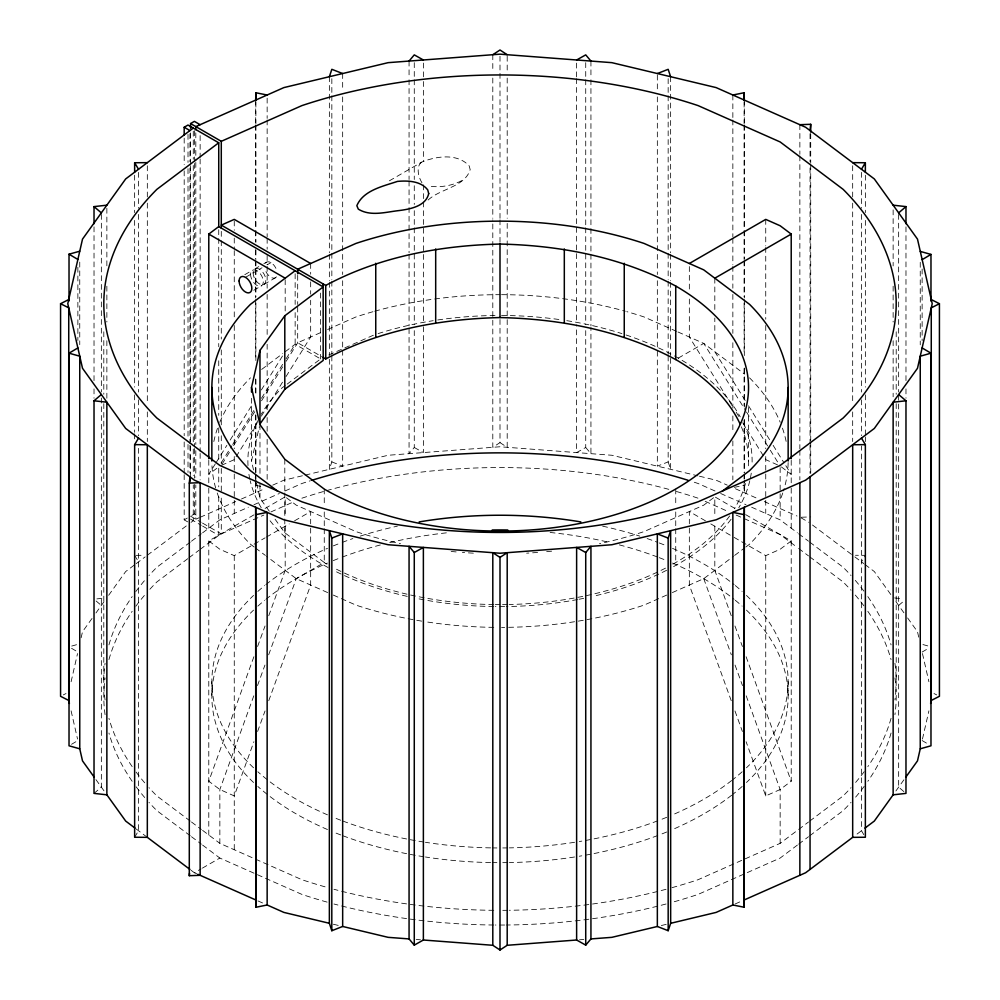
<?xml version="1.0" encoding="UTF-8"?>
<svg xmlns="http://www.w3.org/2000/svg" width="1000" height="1000" viewBox="0 0 1000 1000"><rect width="100%" height="100%" fill="white"/><g stroke="black" fill="none" stroke-linecap="round" stroke-linejoin="round"><path stroke-width="0.75" stroke-dasharray="5 3.75" d="M255.875 480.688L255.688 492.688L255.688 480.225M71.1 681.75L77.537 653.55M81.137 637.762L82.513 631.712L92.375 617.962M253.538 469.95L251.513 461.037L259.3 426.875M922.463 739.05L928.9 710.85M331.838 355.975L331.838 461.912L329.363 469.325L329.363 357.15M253.888 656.737L208.787 781.213L219.85 789.525L234.262 795.913L253.888 741.737M257.6 646.488L265.025 625.988M268.75 615.737L285.188 570.35L285.188 522.863M253.8 695.812L219.85 789.525L219.85 843.35L301.9 879.7A396.2 228.738 0 0 0 328 887.663M257.512 685.562L264.95 665.062M268.663 654.812L296.25 578.663L321.725 563.962M257.6 731.488L265.025 710.975M268.75 700.725L310.663 585.05L310.663 525.312M134.637 837.25L138.537 830.738L138.537 445.925M863.8 563.625L861.462 561.862L865.362 555.35L855.487 555.275M215.362 463.8L208.787 474.35L218.738 466.863L218.738 486.863M216.188 462.488L226.863 445.35M230.15 440.075L253.15 403.15M261.363 389.963L282.725 355.675M221.2 462.912L231.887 445.763M232.712 444.45L254.062 410.163M261.462 398.3L282.825 364.012M286.112 358.738L295.15 344.237L295.15 310.538M222.113 464.075L230.325 450.887M233.612 445.613L254.975 411.337M261.537 400.788L282.9 366.5M286.188 361.225L297.688 342.762L297.688 306M257.262 422.725L234.262 459.65L221.287 465.4M261.363 416.138L282.725 381.85M286.012 376.575L310.663 337.013L310.663 300.25M95.962 612.962L105.288 599.975M108.65 595.288L125.688 571.538L135.037 564.5M895.9 790.975L904.038 779.638M414.275 330.637L414.275 447.488L409.062 453.675L409.062 327.488M94.025 793.388L101.35 787.138L101.35 396.087M898.65 605.462L903.875 601M261.625 369.45L282.712 353.587M285.188 351.725L295.15 344.237L320.613 358.938L286.525 384.588M285.3 385.5L281.65 388.25A252.125 145.562 0 0 0 261.238 414.288M136.2 563.625L145.137 556.9M147.325 555.25L187.512 525.013M191.062 522.35L193.275 520.688L193.275 484.85M190.25 542.125L156.888 567.225A396.2 228.738 0 0 0 148.988 575.525M191.488 541.188L201.375 533.75M202.613 532.825L219.85 519.85L248.35 507.225M187.775 558.688L156.888 581.938A396.2 228.738 0 0 0 148.988 590.225M189.013 557.75L198.9 550.312M200.138 549.388L219.85 534.562L263.85 515.062M713.575 497.75L703.75 505.15L644.075 531.587A288.15 166.363 0 0 1 599.525 543.638M672.362 592.575L703.75 578.663L733.413 556.35M734.65 555.413L744.575 547.95M745.812 547.013L749.538 544.212A288.15 166.363 0 0 0 782.962 492.425M745.638 514.625L791.213 540.938L780.15 549.263L765.738 555.638L732.237 536.3M791.213 540.938L791.213 781.213L780.15 789.525L765.738 795.913L746.112 741.737M672 887.663A396.2 228.738 0 0 0 698.1 879.7L780.15 843.35L797.387 830.375M798.625 829.45L808.512 822.013M809.75 821.075L843.112 795.975A396.2 228.738 0 0 0 851.012 787.675M797.387 845.075L780.15 858.05L698.1 894.4A396.2 228.738 0 0 1 672 902.362M798.625 844.15L808.512 836.712M809.75 835.775L843.112 810.675A396.2 228.738 0 0 0 851.012 802.387M857.062 834.05L863.8 828.988M428.15 200.012C440.2 188.625 464.75 187.125 470.188 169.65L469.188 165.912C457.463 153.062 436.562 156.062 421.95 162L388.375 181.388M500 319.525L500 442.612L492.8 447.312L492.8 219.85M71.55 744.3L77.875 740.537M922.125 652.062L928.45 648.312M244.8 274.675L252.438 270.262M254.988 268.8L258.812 266.588M263.9 263.65L266.45 262.175M245.487 277.325L256.938 270.712M259.488 269.237L262.038 267.775M270.95 262.625L267.125 264.825L267.15 255.475M253.8 290.275L261.45 285.863M263.988 284.387L275.45 277.775M184.188 474.675L184.188 519.85L188.012 517.65M191.825 515.438L194.375 513.975L198.988 516.638M208.787 835.025L208.787 540.938L254.363 514.625M265.087 508.438L285.188 496.825L285.188 516.737M208.787 540.938L219.85 549.263L234.262 555.638L265.087 537.837M266.425 537.062L289.212 523.913M294.575 520.812L310.663 511.525L310.663 523.787M678.275 358.1L703.75 343.4L744.575 374.125M191.062 870.263L194.375 872.75L201.075 868.888M202.425 868.112L219.85 858.05L301.9 894.4A396.2 228.738 0 0 0 328 902.362M585.725 330.637L585.725 447.488L576.625 452.587L576.625 324.837M63.3 694.912L66.013 693.525M461.6 180.7C451.262 186.137 439.1 187.85 427.612 185.912M320.562 332.625L297.688 342.762L323.162 357.463M327.638 329.5L355.925 316.962A288.15 166.363 0 0 1 373.225 311.637M328.8 354.963L373.938 334.975M199.062 517.775L195.812 519.212L195.812 484.938M200.138 517.3L235.75 501.525M241.45 499L264.6 488.75M272.725 485.138L283.888 480.2L303.6 475.487M253.988 504.725L279.35 493.488M284.988 490.988L301.9 483.5A396.2 228.738 0 0 1 310.45 480.737M270.9 511.938L294.85 501.325M666.7 595.075L644.075 605.1A288.15 166.363 0 0 1 576.138 621.475M735.15 903.975L742.025 900.925M668.162 355.975L668.162 461.912L657.337 466.138L657.337 350.85M71.712 646.062L77.075 644.55M661.338 925.525L666.663 924.25M305.113 475.125L388.137 455.262L500 446.763L611.862 455.262L697.925 475.85M734.262 487.337L744.125 485.363L744.125 480.688M96.875 598.9L105.438 597.938M579.487 939.8L583.775 939.475M801.413 517.238L810.713 516.912M136.05 555.35L144.512 555.275M416.225 939.475L420.513 939.8M894.562 597.938L903.125 598.9M255.875 485.363L262.913 486.775M699.438 476.213L716.112 480.2L727.275 485.138M333.35 924.237L338.675 925.512M922.925 644.55L928.288 646.05M331.838 461.912L342.663 466.138L342.663 350.85M676.612 331.375L644.075 316.962A288.15 166.363 0 0 0 626.775 311.637M678.025 332L703.75 343.4L745.65 410.65M777.537 464.875L765.738 459.65L742.738 422.725M735.4 488.738L758.55 499M764.25 501.525L797.013 516.038M715.013 490.988L698.1 483.5A396.2 228.738 0 0 0 690.987 481.188M720.65 493.488L746.012 504.725M751.65 507.225L780.15 519.85L797.387 532.825M705.15 501.325L729.1 511.938M736.15 515.062L780.15 534.562L797.387 547.525M327.638 592.575L296.25 578.663L266.588 556.35M333.3 595.075L355.925 605.1A288.15 166.363 0 0 0 423.862 621.475M194.375 872.75L196.688 873.775M257.975 900.925L264.85 903.975M801.012 517.812L808.938 522.35M933.988 693.525L936.7 694.912M414.275 447.488L423.375 452.587L423.375 324.95M734.912 508.438L714.812 496.825L714.812 516.737M705.425 520.812L689.338 511.525L689.338 523.787M710.788 523.913L730.888 535.525M190.562 516.175L201.175 522.312M202.525 523.088L221.287 533.925L221.287 494.613M190.637 519.163L201.312 525.325M202.65 526.1L218.738 535.388L218.738 493.013M184.188 519.85L187.65 521.85M922.125 740.537L928.45 744.287M71.55 648.312L77.875 652.062M500 442.612L507.2 447.312L507.2 219.85M275.05 519.175L284.8 532.762L324.575 562.7M781.388 466.962L791.213 474.35L784.638 463.8M812.487 525.013L851.45 554.338M854.862 556.9L861.462 561.862M864.963 564.5L874.312 571.538L891.35 595.288M798.625 533.75L808.512 541.188M809.75 542.125L843.112 567.225A396.2 228.738 0 0 1 851.012 575.525M798.625 548.462L808.512 555.9M809.75 556.825L843.112 581.938A396.2 228.738 0 0 1 851.012 590.225M286.425 497.75L296.25 505.15L355.925 531.587A288.15 166.363 0 0 0 400.475 543.638M254.188 547.013L250.463 544.212A288.15 166.363 0 0 1 216.1 489.462M255.425 547.95L265.35 555.413M190.25 821.075L156.888 795.975A396.2 228.738 0 0 1 148.988 787.675M191.488 822.013L201.375 829.45M202.613 830.375L219.85 843.35M190.25 835.775L156.888 810.675A396.2 228.738 0 0 1 148.988 802.387M191.488 836.712L201.375 844.15M202.613 845.075L219.85 858.05M136.2 828.988L146.237 836.525M903.875 791.6L898.65 787.138L898.65 396.087M96.125 601L101.35 605.462M585.725 447.488L590.938 453.675L590.938 327.488M895.9 601.625L904.038 612.962M907.625 617.962L917.487 631.712L918.863 637.762M256.588 483.312L259.975 498.162L269.725 511.763M95.962 779.638L105.288 792.625M745.2 400.513L714.812 351.725L714.812 318.025M748.487 405.788L769.85 440.075M773.138 445.35L783.812 462.488M746.475 411.975L769.475 448.888M770.3 450.213L780.15 466.037M732.062 405.588L689.338 337.013L689.338 297.188M736.162 412.175L739.45 417.45M863.8 834.65L861.462 830.738L861.462 445.925M134.637 555.363L138.537 561.862M731.25 615.737L714.812 570.35L714.812 522.863M734.975 625.988L742.4 646.488M746.112 656.737L791.213 781.213M703.75 578.663L731.338 654.812M735.05 665.062L742.487 685.562M746.2 695.812L780.15 789.525L780.15 843.35M731.25 700.725L689.338 585.05L689.338 525.312M734.975 710.975L742.4 731.488M668.162 461.912L670.638 469.325L670.638 357.15M922.463 653.55L928.9 681.75M255.238 477.375L256.25 481.825M71.1 710.85L77.537 739.05M744.125 485.363L744.312 492.688L744.312 480.225M922.125 269.012L922.125 340.637M920.25 262.3L920.25 344.837M905.975 226.863L905.975 381.1M905.975 388.888L905.975 398.237M898.65 214.425L898.65 392.025M896.2 331.8L896.2 394.263M896.2 403.638L896.2 681.6M893.138 209.85L893.138 265.938M893.138 286.188L893.138 322.025M893.138 340.725L893.138 396.8M865.362 175.212L865.362 212.6M865.362 220.4L865.362 387.1M865.362 394.888L865.362 435.387M865.362 436.95L865.362 441.625M861.462 172.375L861.462 208.212M861.462 214.438L861.462 392.05M861.462 399.837L861.462 435.675M852.675 165.763L852.675 196.925M852.675 203.15L852.675 404.125M852.675 411.912L852.675 441.525M810.713 133.65L810.713 163.25M810.713 164.812L810.713 440.575M810.713 442.125L810.713 473.288M810.05 133.688L810.05 161.737M810.05 167.963L810.05 443.725M810.05 445.288L810.05 473.325M799.862 124.688L799.862 154.3M799.862 155.85L799.862 448.75M799.862 450.3L799.862 479.913M791.213 460.312L791.213 486.662M791.213 488.2L791.213 528.175M788.15 681.6L788.15 696.3M780.15 467.575L780.15 492.175M780.15 493.713L780.15 519.85M765.738 219.387L765.738 245.9M765.738 247.463L765.738 319.237M765.738 325.475L765.738 448.725M765.738 456.525L765.738 513.475M765.738 555.638L765.738 795.913M748.525 407.425L748.525 461.037M744.312 100.087L744.312 123.45M744.312 125.013L744.312 229.4M744.312 230.95L744.312 259M744.312 260.55L744.312 297.95M744.312 299.5L744.312 355.588M744.312 368.05L744.312 407M744.312 419.462L744.312 472.438M744.312 474L744.312 478.663M744.125 102.1L744.125 123.912M744.125 125.475L744.125 259.462M744.125 261.012L744.125 296.85M744.125 303.075L744.125 354.487M744.125 368.512L744.125 405.9M744.125 419.925L744.125 472.9M744.125 474.45L744.125 479.125M732.85 95.013L732.85 118.375M732.85 119.938L732.85 236.788M732.85 238.337L732.85 264.825M732.85 266.388L732.85 288.2M732.85 294.425L732.85 333.375M732.85 342.725L732.85 408.162M732.85 415.95L732.85 433.088M732.85 440.875L732.85 479.825M714.812 278.2L714.812 311.9M689.338 266.562L689.338 291.062M675.738 488.975L675.738 505.825M675.738 511.95L675.738 527.263M675.738 528.8L675.738 562.487M670.638 76.725L670.638 252.775M670.638 254.325L670.638 280.812M670.638 282.375L670.638 355.6M668.162 78.675L668.162 94.25M668.162 95.812L668.162 279.637M668.162 281.2L668.162 354.425M657.337 75.1L657.337 90.688M657.337 96.912L657.337 274.513M657.337 280.75L657.337 349.3M590.938 61.075L590.938 78.213M590.938 79.763L590.938 252.7M590.938 254.262L590.938 325.925M585.725 62.663L585.725 78.25M585.725 79.8L585.725 226.25M585.725 227.812L585.725 324.4M576.625 63.1L576.625 77.125M576.625 78.675L576.625 323.275M507.2 56.262L507.2 71.85M507.2 78.075L507.2 218.287M500 56.238L500 71.812M500 73.375L500 218.263M500 219.812L500 243.188M492.8 54.713L492.8 71.85M492.8 78.075L492.8 218.287M423.375 63.062L423.375 79.987M423.375 81.525L423.375 161.562M423.375 184.85L423.375 200.425M423.375 201.975L423.375 323.387M414.275 62.663L414.275 78.25M414.275 79.8L414.275 179.513M414.275 185.738L414.275 204.438M414.275 210.675L414.275 226.25M414.275 227.812L414.275 324.4M409.062 61.075L409.062 78.213M409.062 79.763L409.062 179.475M409.062 181.038L409.062 205.963M409.062 207.525L409.062 252.7M409.062 254.262L409.062 325.925M342.663 73.537L342.663 90.675M342.663 96.9L342.663 274.513M342.663 280.738L342.663 349.3M331.838 78.662L331.838 94.237M331.838 95.8L331.838 279.637M331.838 281.2L331.838 354.412M329.363 76.712L329.363 252.763M329.363 254.325L329.363 280.812M329.363 282.375L329.363 355.588M324.263 488.975L324.263 505.825M324.263 511.95L324.263 527.263M324.263 528.8L324.263 562.487M320.613 293.075L320.613 358.938M310.663 263.5L310.663 274.212M310.663 281.875L310.663 294.125M297.688 275.363L297.688 304.475M295.15 273.775L295.15 304.413M285.188 279.725L285.188 311.9M284.8 459.25L284.8 491.413M284.8 492.938L284.8 517.45M284.8 518.975L284.8 532.762M267.15 98.125L267.15 118.375M267.15 119.938L267.15 236.788M267.15 238.337L267.15 249.25M267.15 266.388L267.15 288.2M267.15 294.425L267.15 336.5M267.15 344.288L267.15 409.712M267.15 417.512L267.15 431.525M267.15 439.325L267.15 479.825M259.975 424.637L259.975 475.188M259.975 484.375L259.975 498.162M255.875 102.1L255.875 123.912M255.875 125.475L255.875 242.325M255.875 250.113L255.875 259.462M255.875 261.012L255.875 296.85M255.875 303.075L255.875 360.725M255.875 379.425L255.875 396.562M255.875 415.25L255.875 472.9M255.875 474.462L255.875 479.125M255.688 100.087L255.688 123.45M255.688 125.013L255.688 229.4M255.688 230.95L255.688 241.863M255.688 249.65L255.688 259M255.688 260.55L255.688 297.95M255.688 299.5L255.688 360.262M255.688 378.963L255.688 396.1M255.688 414.787L255.688 472.438M255.688 474L255.688 478.675M251.513 398.237L251.513 461.037M234.262 220.938L234.262 230.3M234.262 238.1L234.262 249.025M234.262 250.588L234.262 319.237M234.262 325.475L234.262 448.725M234.262 456.525L234.262 513.475M234.262 555.638L234.262 849.725M221.287 231.363L221.287 239.175M221.287 240.725L221.287 339.025M221.287 349.938L221.287 424.837M221.287 435.75L221.287 463.837M221.287 468.475L221.287 493.075M218.738 229.713L218.738 346.737M218.738 360.775L218.738 415.375M218.738 427.863L218.738 460.625M211.85 681.6L211.85 696.3M208.787 460.312L208.787 486.662M208.787 488.2L208.787 528.175M200.138 135.6L200.138 157.413M200.138 158.963L200.138 451.863M200.138 453.425L200.138 479.913M195.812 132.838L195.812 160.888M195.812 162.438L195.812 444.438M195.812 450.662L195.812 477.15M194.375 130.712L194.375 161.875M194.375 163.425L194.375 446.975M194.375 448.537L194.375 478.137M194.375 484.375L194.375 513.975M193.275 131.2L193.275 159.238M193.275 165.475L193.275 442.788M193.275 449.025L193.275 475.5M190.562 132.912L190.562 164.075M190.562 165.637L190.562 444.513M190.562 446.075L190.562 475.675M189.95 133.688L189.95 161.737M189.95 167.963L189.95 443.725M189.95 445.288L189.95 473.325M188.012 134.388L188.012 162.438M188.012 168.663L188.012 438.188M188.012 444.425L188.012 472.463M184.188 138.15L184.188 164.638M184.188 170.875L184.188 435.725M184.188 441.95L184.188 473.113M147.325 165.763L147.325 196.925M147.325 203.15L147.325 404.125M147.325 411.925L147.325 441.525M138.537 172.375L138.537 208.212M138.537 214.438L138.537 392.05M138.537 399.837L138.537 435.675M134.637 175.212L134.637 212.6M134.637 220.4L134.637 387.1M134.637 394.888L134.637 432.275M134.637 433.837L134.637 441.625M106.862 208.287L106.862 265.938M106.862 286.188L106.862 322.025M106.862 340.725L106.862 398.363M103.8 331.8L103.8 394.263M103.8 403.638L103.8 681.6M101.35 214.425L101.35 392.025M94.025 226.863L94.025 381.1M94.025 388.888L94.025 398.237M79.75 262.1L79.75 344.675M77.875 267.25L77.875 340.475M788.138 462.525A288.15 166.363 0 0 1 783.45 490.95M574.575 621.725A288.15 166.363 0 0 1 506.225 627.35M504.675 627.375A288.15 166.363 0 0 1 501.55 627.388M493.775 627.35A288.15 166.363 0 0 1 425.425 621.725M215.662 487.975A288.15 166.363 0 0 1 211.863 462.525M213.837 441.562A288.15 166.363 0 0 1 217.537 428.162M219.775 422.312A288.15 166.363 0 0 1 250.463 377.85M374.7 311.225A288.15 166.363 0 0 1 500 294.675M501.55 294.675A288.15 166.363 0 0 1 625.3 311.225M749.538 377.85A288.15 166.363 0 0 1 780.225 422.312M782.463 428.162A288.15 166.363 0 0 1 786.162 441.562M551.65 551.175A288.15 166.363 0 0 1 543.862 551.925M537.612 552.45A288.15 166.363 0 0 1 526.625 553.162M473.375 553.162A288.15 166.363 0 0 1 462.388 552.45M456.138 551.925A288.15 166.363 0 0 1 448.35 551.175M743.538 423.363A252.125 145.562 0 0 1 752 465.575M751.25 473.175A252.125 145.562 0 0 1 750.138 479.275M749.788 480.788A252.125 145.562 0 0 1 738.763 507.788M731.075 519.263A252.125 145.562 0 0 1 671.912 567.513M666.625 570.275A252.125 145.562 0 0 1 592.737 596.388M583.65 598.35A252.125 145.562 0 0 1 579.062 599.25M577.537 599.538A252.125 145.562 0 0 1 506.238 606.55M504.675 606.575A252.125 145.562 0 0 1 495.325 606.575M493.762 606.55A252.125 145.562 0 0 1 425.525 600.1M424 599.825A252.125 145.562 0 0 1 416.35 598.35M407.262 596.388A252.125 145.562 0 0 1 333.375 570.275M328.088 567.513A252.125 145.562 0 0 1 268.925 519.263M261.238 507.788A252.125 145.562 0 0 1 250.212 480.788M249.862 479.275A252.125 145.562 0 0 1 248.75 473.175M248 465.575A252.125 145.562 0 0 1 257.712 420.763M378.1 333.612A252.125 145.562 0 0 1 433.212 320.675M437.75 319.975A252.125 145.562 0 0 1 496.887 315.475M501.55 315.475A252.125 145.562 0 0 1 562.25 319.975M566.788 320.675A252.125 145.562 0 0 1 621.9 333.612M626.062 334.975A252.125 145.562 0 0 1 673.2 355.25M674.488 355.962A252.125 145.562 0 0 1 740.238 416.863M894.925 663.25A396.2 228.738 0 0 1 894.925 699.95M891.062 718.325A396.2 228.738 0 0 1 867.825 766.6M864.2 771.663A396.2 228.738 0 0 1 855.288 782.825M666.025 889.287A396.2 228.738 0 0 1 509.35 910.275M507.788 910.3A396.2 228.738 0 0 1 501.55 910.337M493.775 910.312A396.2 228.738 0 0 1 333.975 889.287M144.713 782.825A396.2 228.738 0 0 1 135.8 771.663M132.175 766.6A396.2 228.738 0 0 1 108.938 718.325M105.075 699.95A396.2 228.738 0 0 1 105.075 663.25M108.938 644.875A396.2 228.738 0 0 1 132.175 596.6M135.8 591.538A396.2 228.738 0 0 1 144.713 580.375M855.288 580.375A396.2 228.738 0 0 1 864.2 591.538M867.825 596.6A396.2 228.738 0 0 1 891.062 644.875M276.462 276.837A9 5.2 60 0 1 270.125 276.788A9 5.2 60 0 1 264.8 268.325M265.438 263.113A9 5.2 60 0 1 276.462 269.488M891.062 733.037A396.2 228.738 0 0 1 867.825 781.3M864.2 786.363A396.2 228.738 0 0 1 855.288 797.537M666.025 904A396.2 228.738 0 0 1 506.225 925.013M504.663 925.025A396.2 228.738 0 0 1 495.337 925.025M493.775 925.013A396.2 228.738 0 0 1 333.975 904M144.713 797.537A396.2 228.738 0 0 1 135.8 786.363M132.175 781.3A396.2 228.738 0 0 1 108.938 733.037M105.075 714.65A396.2 228.738 0 0 1 105.075 677.95M108.938 659.575A396.2 228.738 0 0 1 132.175 611.3M135.8 606.25A396.2 228.738 0 0 1 144.713 595.075M301.9 498.2A396.2 228.738 0 0 1 325.037 491.075M326.512 490.65A396.2 228.738 0 0 1 670.512 489.825M676.438 491.5A396.2 228.738 0 0 1 698.1 498.2M855.288 595.075A396.2 228.738 0 0 1 864.2 606.25M867.825 611.3A396.2 228.738 0 0 1 891.062 659.575M894.925 677.95A396.2 228.738 0 0 1 894.925 714.65M745.475 483.5A248.612 143.537 0 0 1 734.625 508.387M729.638 515.95A248.612 143.537 0 0 1 671.912 564.7M665.475 568.138A248.612 143.537 0 0 1 658.8 571.462M657.438 572.1A248.612 143.537 0 0 1 509.1 604.5M507.562 604.525A248.612 143.537 0 0 1 501.413 604.587M499.875 604.587A248.612 143.537 0 0 1 495.275 604.562M493.738 604.55A248.612 143.537 0 0 1 333.537 567.712M327.013 564.2A248.612 143.537 0 0 1 324.475 562.762M741.338 426.788A248.612 143.537 0 0 1 748.2 468.5M746.45 610.112A288.15 166.363 0 0 1 746.45 782.5M742.15 786.475A288.15 166.363 0 0 1 732.9 794.262M731.688 795.212A288.15 166.363 0 0 1 672.525 829.538M666.7 832A288.15 166.363 0 0 1 659.262 834.938M657.763 835.512A288.15 166.363 0 0 1 579.275 856.237M574.575 856.988A288.15 166.363 0 0 1 509.363 862.575M507.788 862.6A288.15 166.363 0 0 1 501.55 862.663M496.887 862.65A288.15 166.363 0 0 1 492.212 862.6M490.637 862.575A288.15 166.363 0 0 1 425.425 856.988M423.862 856.75A288.15 166.363 0 0 1 342.238 835.512M340.737 834.938A288.15 166.363 0 0 1 333.3 832M327.475 829.538A288.15 166.363 0 0 1 268.312 795.212M267.1 794.262A288.15 166.363 0 0 1 257.85 786.475M253.55 782.5A288.15 166.363 0 0 1 253.55 610.112M257.85 606.138A288.15 166.363 0 0 1 264.713 600.275M265.9 599.312A288.15 166.363 0 0 1 327.475 563.062M333.3 560.612A288.15 166.363 0 0 1 340.737 557.663M342.238 557.1A288.15 166.363 0 0 1 380.662 544.888M389.738 542.612A288.15 166.363 0 0 1 449.9 532.475M550.1 532.475A288.15 166.363 0 0 1 610.262 542.612M619.338 544.888A288.15 166.363 0 0 1 657.763 557.1M659.262 557.663A288.15 166.363 0 0 1 666.7 560.612M672.525 563.062A288.15 166.363 0 0 1 734.1 599.312M735.288 600.275A288.15 166.363 0 0 1 742.15 606.138M746.45 595.413A288.15 166.363 0 0 1 746.45 767.788M742.15 771.775A288.15 166.363 0 0 1 732.9 779.55M731.688 780.512A288.15 166.363 0 0 1 672.525 814.837M666.7 817.288A288.15 166.363 0 0 1 659.262 820.238M657.763 820.8A288.15 166.363 0 0 1 579.275 841.538M574.575 842.288A288.15 166.363 0 0 1 509.363 847.875M507.788 847.9A288.15 166.363 0 0 1 501.55 847.95M496.887 847.95A288.15 166.363 0 0 1 492.212 847.9M490.637 847.875A288.15 166.363 0 0 1 425.425 842.288M423.862 842.05A288.15 166.363 0 0 1 342.238 820.8M340.737 820.238A288.15 166.363 0 0 1 333.3 817.288M327.475 814.837A288.15 166.363 0 0 1 268.312 780.512M267.1 779.55A288.15 166.363 0 0 1 257.85 771.775M253.55 767.788A288.15 166.363 0 0 1 253.55 595.413M257.85 591.425A288.15 166.363 0 0 1 264.713 585.562M265.9 584.6A288.15 166.363 0 0 1 327.475 548.362M333.3 545.9A288.15 166.363 0 0 1 340.737 542.962M342.238 542.388A288.15 166.363 0 0 1 352.863 538.562M360.175 536.138A288.15 166.363 0 0 1 397.388 526.15M602.612 526.15A288.15 166.363 0 0 1 639.825 536.138M647.138 538.562A288.15 166.363 0 0 1 657.763 542.388M659.262 542.962A288.15 166.363 0 0 1 666.7 545.9M672.525 548.362A288.15 166.363 0 0 1 734.1 584.6M735.288 585.562A288.15 166.363 0 0 1 742.15 591.425M421.95 182.8A18.012 10.55 59.3 0 1 421.95 162M250.575 274.387A9 5.2 60 0 0 260.125 286.262A9 5.2 60 0 0 260.125 273.538A9 5.2 60 0 0 250.575 274.387M253.125 272.913A9 5.2 60 0 0 262.675 284.8A9 5.2 60 0 0 262.675 272.062A9 5.2 60 0 0 253.125 272.913"/><path stroke-width="1.5" d="M255.787 907.288L255.688 507.312L255.787 907.288L267.15 904.987L283.888 912.412L329.363 923.288L331.8 930.725L342.663 926.462L388.137 937.337L409.062 938.925L414.275 945.125L423.375 940.013L492.8 945.288L500 950L507.2 945.288L576.625 940.013L585.725 945.125L590.938 938.925L590.938 546.325L585.725 552.513L585.725 945.125M331.8 930.725L331.838 538.088L329.363 530.675L329.363 923.288M255.688 100.087L255.875 92.75L267.15 95.013M744.125 907.237L744.312 507.312L744.125 907.237L732.85 904.987L716.112 912.412L670.662 923.3L668.175 930.7L657.35 926.488L611.862 937.337L590.938 938.925M189.288 483.088L200.138 482.7L200.138 875.312L189.288 875.7L189.288 483.088L189.95 476.812L189.95 481.488M189.288 875.7L189.55 873.188M810.05 130.575L810.713 124.3L799.862 124.688M251.513 392.113L251.513 387.512L259.975 350.375L284.8 315.775L323.188 286.9L218.738 226.6L218.738 142.787L188.012 125.037L184.188 127.25L184.188 135.037M920.25 748.8L930.975 745.8L930.975 353.188L920.25 356.2L920.25 748.8L917.487 760.888L905.825 777.138M930.588 703.425L931.263 700.462L931.263 307.85L939.425 303.7L939.425 696.3L931.263 700.462M329.363 76.712L331.838 69.312L342.663 73.537M668.175 930.7L668.162 538.088L670.638 530.675L670.662 923.3M189.95 869.425L147.325 837.35L134.637 837.25L134.637 444.637L138.537 438.137M861.462 169.262L865.362 162.75L852.675 162.65M323.162 283.95L323.188 360.425L284.8 389.3L259.975 423.9L259.975 350.375M893.138 794.825L905.975 793.388L905.975 400.788L893.138 402.212L893.138 794.825L874.312 821.075L864.963 828.1M409.062 61.075L414.275 54.875L423.375 59.988M135.037 828.1L125.688 821.075L106.862 794.825L94.025 793.388L94.025 400.788L101.35 394.538M898.65 212.862L905.975 206.612L905.975 223.75M193.275 128.075L125.688 178.925L82.513 239.112L67.787 303.7L82.513 368.288L125.688 428.462L194.375 480.15L283.888 519.8L388.137 544.738L500 553.237L611.862 544.738L716.112 519.8L805.625 480.15L874.312 428.462L917.487 368.288L932.212 303.7L917.487 239.112L874.312 178.925L805.625 127.25L716.112 87.587L611.862 62.663L500 54.162L388.137 62.663L283.888 87.587L195.812 126.613L195.812 129.725M218.738 142.787L156.888 189.325A396.2 228.738 0 0 0 156.888 418.062L219.85 465.438L301.9 501.8A396.2 228.738 0 0 0 698.1 501.8L780.15 465.438L843.112 418.062A396.2 228.738 0 0 0 843.112 189.325L780.15 141.95L698.1 105.6A396.2 228.738 0 0 0 301.9 105.6L221.287 141.312L190.562 123.575L190.562 128.25M208.787 458.75L208.787 234.088L218.738 226.6M295.15 270.712L250.463 304.337A288.15 166.363 0 0 0 250.463 470.688L277.75 491.225M722.25 491.225L749.538 470.688A288.15 166.363 0 0 0 749.538 304.337L703.75 269.875L644.075 243.438A288.15 166.363 0 0 0 355.925 243.438L297.688 269.237L297.688 273.837M861.462 438.137L865.362 444.637L865.362 837.25L852.675 837.35L805.625 872.75L744.312 899.912M492.8 54.713L500 50L507.2 54.713M500 950L500 557.388L507.2 552.688L507.2 945.288M922.125 259.675L930.975 254.412L930.975 301.125M94.175 777.138L82.513 760.888L79.75 748.8L69.025 745.8L69.025 353.188L77.875 347.938M190.562 123.575L194.375 121.363L200.138 124.688M689.338 263.5L765.738 219.387L780.15 225.763L791.213 234.088L791.213 458.75M714.812 278.2L791.213 234.088M576.625 59.988L585.725 54.875L590.938 61.075M414.275 945.125L414.275 552.513L423.375 547.413L423.375 940.013M69.412 703.425L68.737 700.462L60.575 696.3L60.575 303.7L68.737 299.538M310.663 263.5L234.262 219.387L221.287 225.125L325.725 285.425C379.288 256.75 439.725 245.487 500 244.05C560.837 245.4 621.712 257.137 675.738 286.05L676.087 286.238A248.612 143.537 0 0 1 675.713 489.025A248.612 143.537 0 0 1 324.475 489.237L284.8 459.25L259.975 424.637L251.513 387.512M323.162 357.463L325.725 358.95C379.288 330.275 439.725 319 500 317.562C560.837 318.913 621.712 330.65 675.738 359.575L676.087 359.75A248.612 143.537 0 0 1 740.05 423.9M657.337 73.55L668.162 69.325L670.638 76.725M331.838 538.088L342.663 533.862L342.663 926.462M69.025 300.938L69.025 254.2L79.75 251.2M732.85 95.013L744.125 92.75L744.312 100.087M255.875 514.637L267.15 512.388L267.15 904.987M94.025 223.75L94.025 206.612L106.862 205.175M134.637 172.1L134.637 162.75L147.325 162.65M865.362 444.637L852.675 444.75L852.675 837.35M134.637 444.637L147.325 444.75L147.325 837.35M893.138 205.175L905.975 206.612M94.025 400.788L106.862 402.212L106.862 794.825M744.125 514.637L732.85 512.388L732.85 904.987M920.25 251.4L930.975 254.412M69.025 353.188L79.75 356.188L79.75 748.8M668.162 538.088L657.337 533.862L657.35 926.488M197.838 874.287L255.688 899.912M931.263 299.538L939.425 303.7M60.575 303.7L68.737 307.85L68.737 700.462M585.725 552.513L576.625 547.413L576.625 940.013M184.188 127.25L189.95 130.575M208.787 234.088L285.188 278.2M922.125 347.938L930.975 353.188M69.025 254.2L77.875 259.462M500 557.388L492.8 552.688L492.8 945.288M898.65 394.538L905.975 400.788M94.025 206.612L101.35 212.862M414.275 552.513L409.062 546.325L409.062 938.925M134.637 162.75L138.537 169.262M865.362 162.75L865.362 172.1M810.713 124.3L810.713 132.1M810.05 476.812L810.05 869.425M799.862 482.7L799.862 875.312M788.15 387.512L788.15 461.037M744.125 92.75L744.125 100.55M675.738 286.05L675.738 359.575M624.25 263.263L624.25 336.788M564.312 248.938L564.312 322.45M500 244.05L500 317.562M435.688 248.938L435.688 322.45M375.75 263.263L375.75 336.788M325.725 285.425L325.725 358.95M284.8 315.775L284.8 389.3M255.875 92.75L255.875 100.55M221.287 141.312L221.287 228.25M211.85 387.512L211.85 461.037M311.887 480.288A396.2 228.738 0 0 1 688.112 480.288M492.212 530A288.15 166.363 0 0 1 507.788 530M419.162 521.925A288.15 166.363 0 0 1 580.837 521.925M428.713 193.6C425.9 206.163 410.3 209.112 399.387 210.525C386.012 211.95 370.65 216.788 358.312 209.137L356.838 205.688C363.35 190.263 383.013 186.312 397.463 181.4C407.825 180.487 420.775 180.912 427.713 189.862L428.713 193.6M239.112 281A9 5.2 60 0 0 248.663 292.887A9 5.2 60 0 0 248.663 280.15A9 5.2 60 0 0 239.112 281"/></g></svg>
